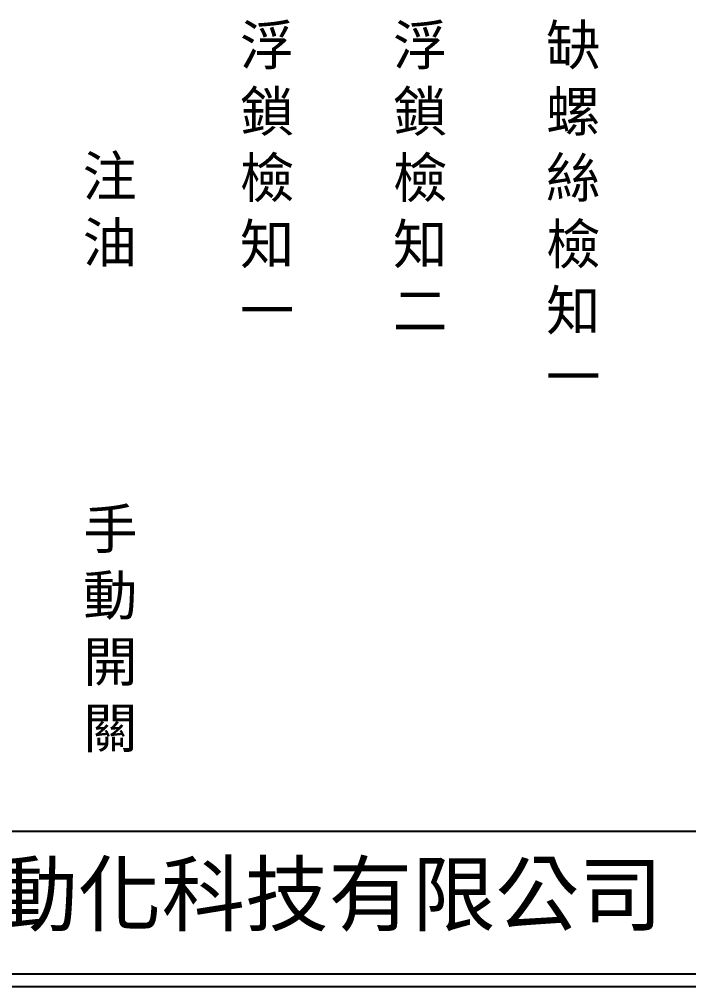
# Model space of a CAD drawing. Extents: x 325 to 612, y 3 to 207.
# Drawn here: x 390.9 to 456.5, y 3 to 97.8 of the extents above; entities that cross this region are included whole.
import ezdxf

# ---------------------------------------------------------------- set-up
doc = ezdxf.new("R2010")
doc.units = 0
doc.layers.add('圖框層', color=7, linetype='CONTINUOUS')
doc.layers.add('標尺寸層', color=3, linetype='CONTINUOUS')
doc.styles.add('CNS', font='romanc.shx', dxfattribs={"bigfont": 'chineset.shx'})
doc.styles.add('STSL', font='KAIU.TTF')

msp = doc.modelspace()

# ---------------------------------------------------------------- linework, layer by layer
at = {"layer": '圖框層', "color": 7}
for p, q in [((326.569, 18.25), (611.07, 18.25)), ((326.569, 4.25), (611.07, 4.25)), ((325.319, 3), (612.319, 3))]:
    msp.add_line(p, q, dxfattribs=at)

# ---------------------------------------------------------------- texts
at = {"layer": '圖框層', "color": 4, "style": 'STSL'}
msp.add_text('泓陞自動化科技有限公司', height=6, dxfattribs=at).set_placement((363.923, 9.076))
at = {"layer": '標尺寸層', "color": 7, "char_height": 3.9, "width": 4.96081, "style": 'CNS'}
for s, insert, attachment_point in [('{\\fDFKai-SB|b0|i0|c136|p65;浮鎖檢知一}', (412.528, 97.234), 1), ('{\\fDFKai-SB|b0|i0|c136|p65;浮鎖檢知二}', (427.528, 97.234), 1), ('{\\fDFKai-SB|b0|i0|c136|p65;缺螺絲檢知一}', (442.528, 97.234), 1), ('{\\fDFKai-SB|b0|i0|c136|p65;注油}', (399.768, 78.991), 5), ('{\\fDFKai-SB|b0|i0|c136|p65;手動開關}', (399.827, 37.895), 5)]:
    msp.add_mtext(s, dxfattribs=dict(at, insert=insert, attachment_point=attachment_point))

doc.saveas('drawing.dxf')
